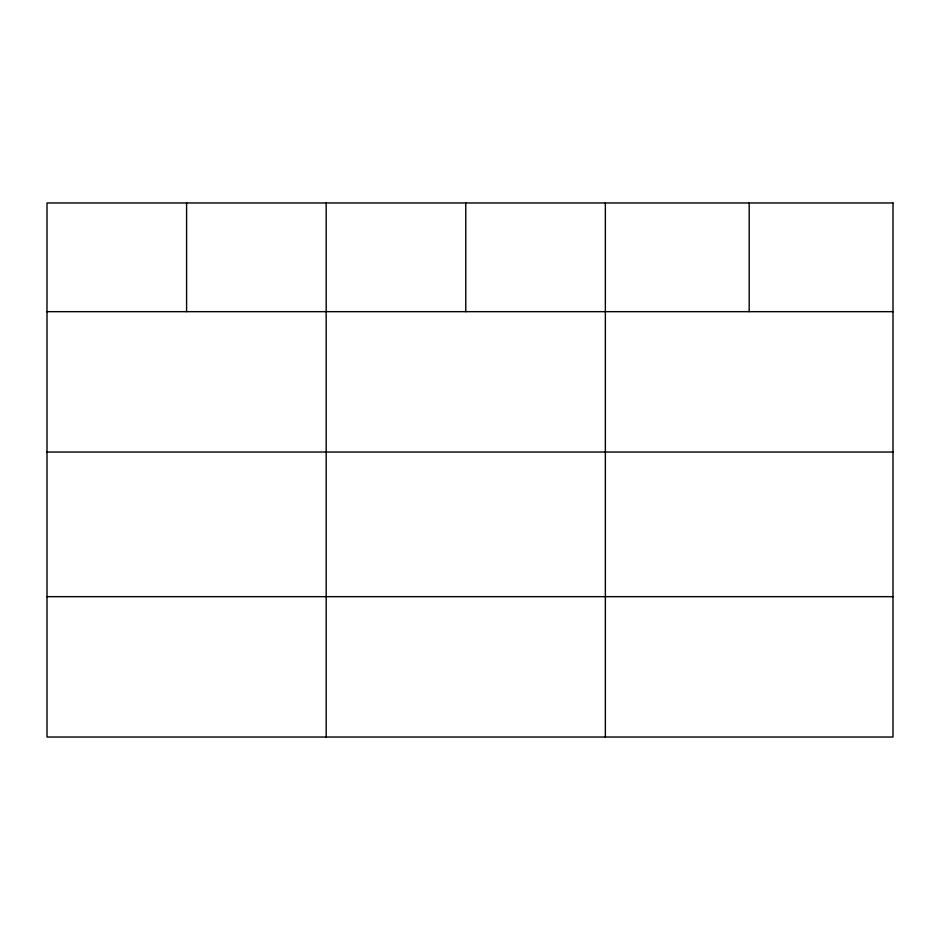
<?xml version="1.0" encoding="UTF-8"?>
<svg xmlns="http://www.w3.org/2000/svg" width="940" height="940" viewBox="0 0 940 940"><rect width="100%" height="100%" fill="white"/><g stroke="black" fill="none" stroke-linecap="round" stroke-linejoin="round"><path stroke-width="1.41" d="M47 311.669L893 311.669M47 452.034L893 452.034M47 596.665L893 596.665M749.18 202.97L749.18 311.669M605.36 202.97L605.36 737.03M465.77 202.97L465.77 311.669M326.18 202.97L326.18 737.03M186.59 202.97L186.59 311.669M893 202.97L47 202.97L47 737.03L893 737.03L893 202.97"/></g></svg>
